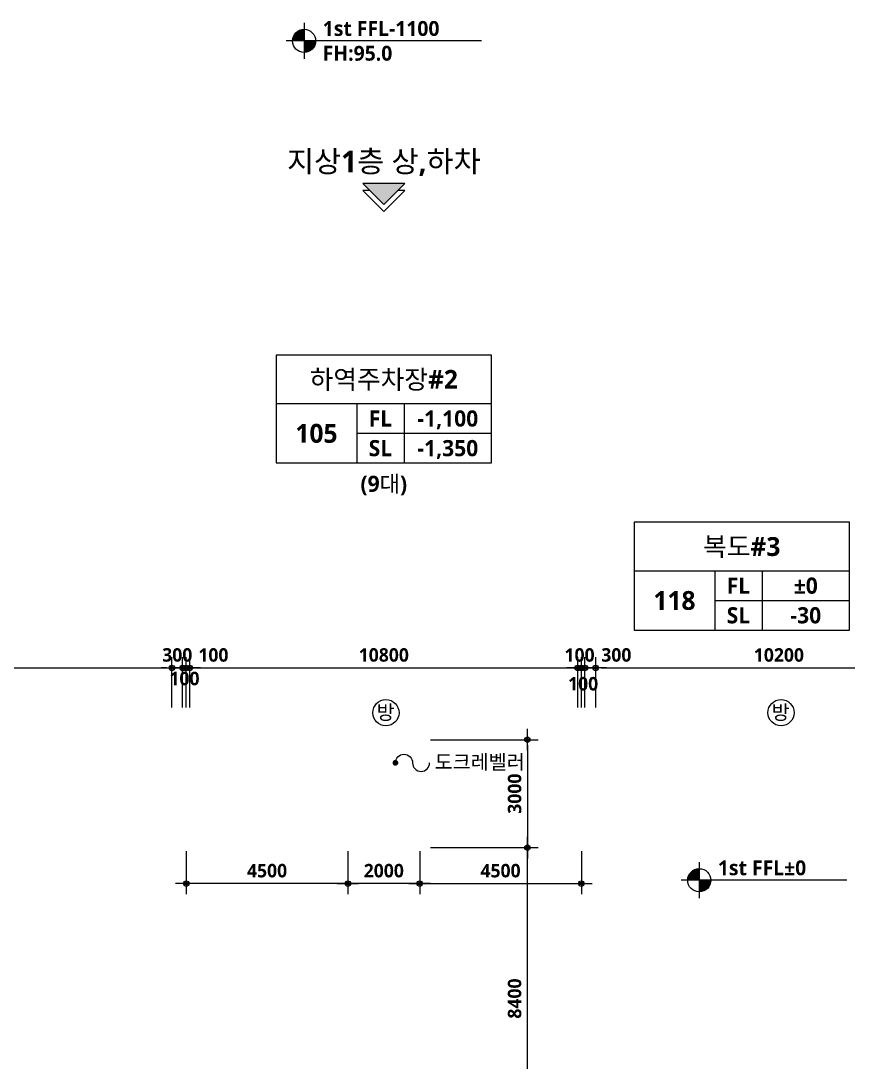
# Model space of a CAD drawing. Header units: millimetres. Extents: x -63924 to 190228206, y 0 to 456875599.
# Drawn here: x 113024 to 136059, y 315280 to 344250 of the extents above; entities that cross this region are included whole.
import ezdxf
from ezdxf.enums import TextEntityAlignment as Align

# ---------------------------------------------------------------- set-up
doc = ezdxf.new("R2010")
doc.units = ezdxf.units.MM
doc.header["$LTSCALE"] = 150
doc.header["$MEASUREMENT"] = 0
doc.header["$PDSIZE"] = -10
doc.layers.get('0').update_dxf_attribs({"linetype": 'CONTINUOUS'})
doc.layers.get('Defpoints').update_dxf_attribs({"color": 153, "linetype": 'CONTINUOUS'})
for name, color, linetype in [('A-ANNO-DIM', 4, 'CONTINUOUS'), ('A-ANNO-ENT', 1, 'CONTINUOUS'), ('A-ANNO-GRA1', 7, 'CONTINUOUS'), ('A-ANNO-LEAD', 4, 'CONTINUOUS'), ('A-ANNO-PONT', 7, 'CONTINUOUS'), ('A-ANNO-SYMB', 7, 'CONTINUOUS'), ('A-ANNO-TEXT1', 7, 'CONTINUOUS'), ('A-ANNO-TEXT2', 3, 'CONTINUOUS'), ('A-ANNO-TITL', 7, 'CONTINUOUS')]:
    doc.layers.add(name, color=color, linetype=linetype)
doc.styles.add('2020음성 1차', font='')
doc.styles.add('SH_나눔', font='')
doc.styles.add('SH_대대리576', font='')
doc.styles.add('SH_진천_나눔', font='')
doc.styles.get('2020음성 1차').set_extended_font_data('NanumGothic', bold=True)
doc.styles.get('SH_나눔').set_extended_font_data('NanumGothic', bold=True)
doc.styles.get('SH_대대리576').set_extended_font_data('NanumGothic', bold=True)
doc.styles.get('SH_진천_나눔').set_extended_font_data('NanumGothic', bold=True)
doc.dimstyles.new('SHP300내부', dxfattribs={"dimscale": 150, "dimtxt": 2.5, "dimasz": 1, "dimexe": 2, "dimexo": 2, "dimgap": 1, "dimtad": 1, "dimdec": 0, "dimzin": 0, "dimdsep": 46, "dimtxsty": 'SH_대대리576', "dimblk": 'DIMDOT', "dimcen": 0.09, "dimclrd": 256, "dimclre": 256, "dimclrt": 3, "dimadec": 0, "dimazin": 1, "dimtfac": 1, "dimtdec": 0, "dimtix": 1, "dimtmove": 2, "dimatfit": 0, "dimldrblk": 'DIMDOT', "dimfxl": 1, "dimtolj": 1, "dimtzin": 0, "dimlwd": -1, "dimlwe": -1, "dimarcsym": 0})

# ---------------------------------------------------------------- blocks, each defined once
blk = doc.blocks.new('DIMDOT')
at = {"color": 0}
blk.add_line((-2, 0), (2, 0), dxfattribs=at)
for radius in [0.5, 0.25]:
    blk.add_circle((0, 0), radius, dxfattribs=at)
blk = doc.blocks.new('*D216')
at = {"layer": 'A-ANNO-DIM', "transparency": 16777216}
for p, q in [((122130, 321150), (122130, 319950)), ((124130, 321150), (124130, 319950)), ((123980, 320250), (122280, 320250))]:
    blk.add_line(p, q, dxfattribs=at)
at = {"layer": 'Defpoints', "color": 0, "transparency": 16777216}
for p in [(122130, 321450), (124130, 321450), (122130, 320250)]:
    blk.add_point(p, dxfattribs=at)
at = {"layer": 'A-ANNO-DIM', "linetype": 'ByBlock', "transparency": 16777216, "xscale": 150, "yscale": 150, "zscale": 150, "rotation": 180}
blk.add_blockref('DIMDOT', (122130, 320250), dxfattribs=at)
at = {"layer": 'A-ANNO-DIM', "linetype": 'ByBlock', "transparency": 16777216, "xscale": 150, "yscale": 150, "zscale": 150}
blk.add_blockref('DIMDOT', (124130, 320250), dxfattribs=at)
at = {"layer": 'A-ANNO-DIM', "color": 3, "transparency": 16777216, "insert": (123130, 320606), "char_height": 375, "attachment_point": 5, "style": 'SH_대대리576'}
blk.add_mtext('\\A1;2000', dxfattribs=at)
blk = doc.blocks.new('*D217')
at = {"layer": 'A-ANNO-DIM', "transparency": 16777216}
for p, q in [((124130, 321150), (124130, 319950)), ((128630, 321150), (128630, 319950)), ((124280, 320250), (128480, 320250))]:
    blk.add_line(p, q, dxfattribs=at)
at = {"layer": 'Defpoints', "color": 0, "transparency": 16777216}
for p in [(124130, 321450), (128630, 321450), (128630, 320250)]:
    blk.add_point(p, dxfattribs=at)
at = {"layer": 'A-ANNO-DIM', "linetype": 'ByBlock', "transparency": 16777216, "xscale": 150, "yscale": 150, "zscale": 150, "rotation": 180}
blk.add_blockref('DIMDOT', (124130, 320250), dxfattribs=at)
at = {"layer": 'A-ANNO-DIM', "linetype": 'ByBlock', "transparency": 16777216, "xscale": 150, "yscale": 150, "zscale": 150}
blk.add_blockref('DIMDOT', (128630, 320250), dxfattribs=at)
at = {"layer": 'A-ANNO-DIM', "color": 3, "transparency": 16777216, "insert": (126380, 320606), "char_height": 375, "attachment_point": 5, "style": 'SH_대대리576'}
blk.add_mtext('\\A1;4500', dxfattribs=at)
blk = doc.blocks.new('*D218')
at = {"layer": 'A-ANNO-DIM', "transparency": 16777216}
for p, q in [((124430, 324250), (127430, 324250)), ((127130, 324100), (127130, 321400)), ((124430, 321250), (127430, 321250))]:
    blk.add_line(p, q, dxfattribs=at)
at = {"layer": 'Defpoints', "color": 0, "transparency": 16777216}
for p in [(124130, 324250), (124130, 321250), (127130, 321250)]:
    blk.add_point(p, dxfattribs=at)
at = {"layer": 'A-ANNO-DIM', "linetype": 'ByBlock', "transparency": 16777216, "xscale": 150, "yscale": 150, "zscale": 150}
for p, rotation in [((127130, 324250), 90), ((127130, 321250), 270)]:
    blk.add_blockref('DIMDOT', p, dxfattribs=dict(at, rotation=rotation))
at = {"layer": 'A-ANNO-DIM', "color": 3, "transparency": 16777216, "insert": (126773, 322750), "char_height": 375, "attachment_point": 5, "rotation": 90, "style": 'SH_대대리576'}
blk.add_mtext('\\A1;3000', dxfattribs=at)
blk = doc.blocks.new('*D219')
at = {"layer": 'A-ANNO-DIM', "transparency": 16777216}
for p, q in [((117630, 321150), (117630, 319950)), ((122130, 321150), (122130, 319950)), ((121980, 320250), (117780, 320250))]:
    blk.add_line(p, q, dxfattribs=at)
at = {"layer": 'Defpoints', "color": 0, "transparency": 16777216}
for p in [(117630, 321450), (122130, 321450), (117630, 320250)]:
    blk.add_point(p, dxfattribs=at)
at = {"layer": 'A-ANNO-DIM', "linetype": 'ByBlock', "transparency": 16777216, "xscale": 150, "yscale": 150, "zscale": 150, "rotation": 180}
blk.add_blockref('DIMDOT', (117630, 320250), dxfattribs=at)
at = {"layer": 'A-ANNO-DIM', "linetype": 'ByBlock', "transparency": 16777216, "xscale": 150, "yscale": 150, "zscale": 150}
blk.add_blockref('DIMDOT', (122130, 320250), dxfattribs=at)
at = {"layer": 'A-ANNO-DIM', "color": 3, "transparency": 16777216, "insert": (119880, 320606), "char_height": 375, "attachment_point": 5, "style": 'SH_대대리576'}
blk.add_mtext('\\A1;4500', dxfattribs=at)
blk = doc.blocks.new('*D220')
at = {"layer": 'A-ANNO-DIM', "transparency": 16777216}
for p, q in [((124430, 321250), (127430, 321250)), ((127130, 313000), (127130, 321100)), ((124430, 312850), (127430, 312850))]:
    blk.add_line(p, q, dxfattribs=at)
at = {"layer": 'Defpoints', "color": 0, "transparency": 16777216}
for p in [(124130, 321250), (127130, 321250), (124130, 312850)]:
    blk.add_point(p, dxfattribs=at)
at = {"layer": 'A-ANNO-DIM', "linetype": 'ByBlock', "transparency": 16777216, "xscale": 150, "yscale": 150, "zscale": 150}
for p, rotation in [((127130, 321250), 90), ((127130, 312850), 270)]:
    blk.add_blockref('DIMDOT', p, dxfattribs=dict(at, rotation=rotation))
at = {"layer": 'A-ANNO-DIM', "color": 3, "transparency": 16777216, "insert": (126773, 317050), "char_height": 375, "attachment_point": 5, "rotation": 90, "style": 'SH_대대리576'}
blk.add_mtext('\\A1;8400', dxfattribs=at)
blk = doc.blocks.new('*D221')
at = {"layer": 'A-ANNO-DIM', "transparency": 16777216}
for p, q in [((107030, 325150), (107030, 326550)), ((117230, 325150), (117230, 326550)), ((107180, 326250), (117080, 326250))]:
    blk.add_line(p, q, dxfattribs=at)
at = {"layer": 'Defpoints', "color": 0, "transparency": 16777216}
for p in [(117230, 326250), (107030, 324850), (117230, 324850)]:
    blk.add_point(p, dxfattribs=at)
at = {"layer": 'A-ANNO-DIM', "linetype": 'ByBlock', "transparency": 16777216, "xscale": 150, "yscale": 150, "zscale": 150, "rotation": 180}
blk.add_blockref('DIMDOT', (107030, 326250), dxfattribs=at)
at = {"layer": 'A-ANNO-DIM', "linetype": 'ByBlock', "transparency": 16777216, "xscale": 150, "yscale": 150, "zscale": 150}
blk.add_blockref('DIMDOT', (117230, 326250), dxfattribs=at)
at = {"layer": 'A-ANNO-DIM', "color": 3, "transparency": 16777216, "insert": (112130, 326606), "char_height": 375, "attachment_point": 5, "style": 'SH_대대리576'}
blk.add_mtext('\\A1;10200', dxfattribs=at)
blk = doc.blocks.new('G$CE9562CCE')
at = {"layer": 'A-ANNO-PONT'}
for points in [[(1814, 2981, 0.4142136), (648, 1814), (1814, 1814)], [(1814, 648, 0.4142136), (2981, 1814), (1814, 1814)]]:
    blk.add_hatch(color=256, dxfattribs=at).paths.add_polyline_path(points)
for p, q in [((1814, 3629), (1814, 0)), ((19728, 1814), (0, 1814))]:
    blk.add_line(p, q, dxfattribs=at)
blk.add_circle((1814, 1814), 1166, dxfattribs=at)
at = {"style": 'SH_대대리576'}
blk.add_attdef('레벨', (3696, 2314), '', height=1500, dxfattribs=at)
blk = doc.blocks.new('G$CF757CB8B')
at = {"layer": 'A-ANNO-PONT'}
for points in [[(1814, 2981, 0.4142136), (648, 1814), (1814, 1814)], [(1814, 648, 0.4142136), (2981, 1814), (1814, 1814)]]:
    blk.add_hatch(color=256, dxfattribs=at).paths.add_polyline_path(points)
for p, q in [((1814, 3629), (1814, 0)), ((16728, 1814), (0, 1814))]:
    blk.add_line(p, q, dxfattribs=at)
blk.add_circle((1814, 1814), 1166, dxfattribs=at)
at = {"style": 'SH_대대리576'}
blk.add_attdef('레벨', (3696, 2314), '', height=1500, dxfattribs=at)
blk = doc.blocks.new('G$C9D92D8A7')
at = {"layer": 'A-ANNO-GRA1'}
for p, q in [((0, 11), (40, 11)), ((15, 11), (15, 0)), ((23.75, 11), (23.75, 0)), ((15, 5.5), (40, 5.5))]:
    blk.add_line(p, q, dxfattribs=at)
blk.add_lwpolyline([(0, 20), (0, 0), (40, 0), (40, 20)], close=True, dxfattribs=at)
at = {"style": '2020음성 1차'}
for tag, height, p in [('실명', 3.5, (20, 15.5)), ('마감레벨', 3, (31.875, 8.25)), ('실번호', 3.5, (7.5, 5.5)), ('구조레벨', 3, (31.875, 2.75))]:
    blk.add_attdef(tag, text='', height=height, dxfattribs=at).set_placement(p, align=Align.MIDDLE_CENTER)
at = {"layer": 'A-ANNO-TEXT1', "style": 'SH_나눔'}
for s, p in [('FL', (19.375, 8.25)), ('SL', (19.375, 2.75))]:
    blk.add_text(s, height=3, dxfattribs=at).set_placement(p, align=Align.MIDDLE)
blk = doc.blocks.new('방화스크린 TEXT100')
at = {"layer": 'A-ANNO-SYMB'}
blk.add_circle((0, 0), 243, dxfattribs=at)
at = {"layer": 'A-ANNO-TITL', "style": '2020음성 1차'}
blk.add_text('방', height=267, dxfattribs=at).set_placement((-7, 7), align=Align.MIDDLE_CENTER)
blk = doc.blocks.new('*D1905')
at = {"layer": 'A-ANNO-DIM', "transparency": 16777216}
for p, q in [((117230, 325150), (117230, 326550)), ((117530, 325150), (117530, 326550)), ((117080, 326250), (116930, 326250)), ((117530, 326250), (117230, 326250)), ((117680, 326250), (117830, 326250))]:
    blk.add_line(p, q, dxfattribs=at)
at = {"layer": 'Defpoints', "color": 0, "transparency": 16777216}
for p in [(117230, 326250), (117230, 324850), (117530, 324850)]:
    blk.add_point(p, dxfattribs=at)
at = {"layer": 'A-ANNO-DIM', "linetype": 'ByBlock', "transparency": 16777216, "xscale": 150, "yscale": 150, "zscale": 150}
blk.add_blockref('DIMDOT', (117230, 326250), dxfattribs=at)
at = {"layer": 'A-ANNO-DIM', "linetype": 'ByBlock', "transparency": 16777216, "xscale": 150, "yscale": 150, "zscale": 150, "rotation": 180}
blk.add_blockref('DIMDOT', (117530, 326250), dxfattribs=at)
at = {"layer": 'A-ANNO-DIM', "color": 3, "transparency": 16777216, "insert": (117380, 326607), "char_height": 375, "attachment_point": 5, "style": 'SH_대대리576'}
blk.add_mtext('\\A1;300', dxfattribs=at)
blk = doc.blocks.new('*D1906')
at = {"layer": 'A-ANNO-DIM', "transparency": 16777216}
for p, q in [((117530, 325150), (117530, 326550)), ((117630, 325150), (117630, 326550)), ((117380, 326250), (117230, 326250)), ((117530, 326250), (117630, 326250)), ((117780, 326250), (117930, 326250))]:
    blk.add_line(p, q, dxfattribs=at)
at = {"layer": 'Defpoints', "color": 0, "transparency": 16777216}
for p in [(117630, 326250), (117530, 324850), (117630, 324850)]:
    blk.add_point(p, dxfattribs=at)
at = {"layer": 'A-ANNO-DIM', "linetype": 'ByBlock', "transparency": 16777216, "xscale": 150, "yscale": 150, "zscale": 150}
blk.add_blockref('DIMDOT', (117530, 326250), dxfattribs=at)
at = {"layer": 'A-ANNO-DIM', "linetype": 'ByBlock', "transparency": 16777216, "xscale": 150, "yscale": 150, "zscale": 150, "rotation": 180}
blk.add_blockref('DIMDOT', (117630, 326250), dxfattribs=at)
at = {"layer": 'A-ANNO-DIM', "color": 3, "transparency": 16777216, "insert": (117580, 325952), "char_height": 375, "attachment_point": 5, "style": 'SH_대대리576'}
blk.add_mtext('\\A1;100', dxfattribs=at)
blk = doc.blocks.new('*D1907')
at = {"layer": 'A-ANNO-DIM', "transparency": 16777216}
for p, q in [((117630, 325150), (117630, 326550)), ((117730, 325150), (117730, 326550)), ((117480, 326250), (117330, 326250)), ((117730, 326250), (117630, 326250)), ((117880, 326250), (118030, 326250))]:
    blk.add_line(p, q, dxfattribs=at)
at = {"layer": 'Defpoints', "color": 0, "transparency": 16777216}
for p in [(117630, 326250), (117630, 324850), (117730, 324850)]:
    blk.add_point(p, dxfattribs=at)
at = {"layer": 'A-ANNO-DIM', "linetype": 'ByBlock', "transparency": 16777216, "xscale": 150, "yscale": 150, "zscale": 150}
blk.add_blockref('DIMDOT', (117630, 326250), dxfattribs=at)
at = {"layer": 'A-ANNO-DIM', "linetype": 'ByBlock', "transparency": 16777216, "xscale": 150, "yscale": 150, "zscale": 150, "rotation": 180}
blk.add_blockref('DIMDOT', (117730, 326250), dxfattribs=at)
at = {"layer": 'A-ANNO-DIM', "color": 3, "transparency": 16777216, "insert": (118386, 326606), "char_height": 375, "attachment_point": 5, "style": 'SH_대대리576'}
blk.add_mtext('\\A1;100', dxfattribs=at)
blk = doc.blocks.new('*D1908')
at = {"layer": 'A-ANNO-DIM', "transparency": 16777216}
for p, q in [((117730, 325150), (117730, 326550)), ((128530, 325150), (128530, 326550)), ((117880, 326250), (128380, 326250))]:
    blk.add_line(p, q, dxfattribs=at)
at = {"layer": 'Defpoints', "color": 0, "transparency": 16777216}
for p in [(128530, 326250), (117730, 324850), (128530, 324850)]:
    blk.add_point(p, dxfattribs=at)
at = {"layer": 'A-ANNO-DIM', "linetype": 'ByBlock', "transparency": 16777216, "xscale": 150, "yscale": 150, "zscale": 150, "rotation": 180}
blk.add_blockref('DIMDOT', (117730, 326250), dxfattribs=at)
at = {"layer": 'A-ANNO-DIM', "linetype": 'ByBlock', "transparency": 16777216, "xscale": 150, "yscale": 150, "zscale": 150}
blk.add_blockref('DIMDOT', (128530, 326250), dxfattribs=at)
at = {"layer": 'A-ANNO-DIM', "color": 3, "transparency": 16777216, "insert": (123130, 326607), "char_height": 375, "attachment_point": 5, "style": 'SH_대대리576'}
blk.add_mtext('\\A1;10800', dxfattribs=at)
blk = doc.blocks.new('*D1909')
at = {"layer": 'A-ANNO-DIM', "transparency": 16777216}
for p, q in [((128530, 325150), (128530, 326550)), ((128630, 325150), (128630, 326550)), ((128380, 326250), (128230, 326250)), ((128630, 326250), (128530, 326250)), ((128780, 326250), (128930, 326250))]:
    blk.add_line(p, q, dxfattribs=at)
at = {"layer": 'Defpoints', "color": 0, "transparency": 16777216}
for p in [(128530, 326250), (128530, 324850), (128630, 324850)]:
    blk.add_point(p, dxfattribs=at)
at = {"layer": 'A-ANNO-DIM', "linetype": 'ByBlock', "transparency": 16777216, "xscale": 150, "yscale": 150, "zscale": 150}
blk.add_blockref('DIMDOT', (128530, 326250), dxfattribs=at)
at = {"layer": 'A-ANNO-DIM', "linetype": 'ByBlock', "transparency": 16777216, "xscale": 150, "yscale": 150, "zscale": 150, "rotation": 180}
blk.add_blockref('DIMDOT', (128630, 326250), dxfattribs=at)
at = {"layer": 'A-ANNO-DIM', "color": 3, "transparency": 16777216, "insert": (128580, 326606), "char_height": 375, "attachment_point": 5, "style": 'SH_대대리576'}
blk.add_mtext('\\A1;100', dxfattribs=at)
blk = doc.blocks.new('*D1910')
at = {"layer": 'A-ANNO-DIM', "transparency": 16777216}
for p, q in [((128630, 325150), (128630, 326550)), ((128730, 325150), (128730, 326550)), ((128480, 326250), (128330, 326250)), ((128630, 326250), (128730, 326250)), ((128880, 326250), (129030, 326250))]:
    blk.add_line(p, q, dxfattribs=at)
at = {"layer": 'Defpoints', "color": 0, "transparency": 16777216}
for p in [(128730, 326250), (128630, 324850), (128730, 324850)]:
    blk.add_point(p, dxfattribs=at)
at = {"layer": 'A-ANNO-DIM', "linetype": 'ByBlock', "transparency": 16777216, "xscale": 150, "yscale": 150, "zscale": 150}
blk.add_blockref('DIMDOT', (128630, 326250), dxfattribs=at)
at = {"layer": 'A-ANNO-DIM', "linetype": 'ByBlock', "transparency": 16777216, "xscale": 150, "yscale": 150, "zscale": 150, "rotation": 180}
blk.add_blockref('DIMDOT', (128730, 326250), dxfattribs=at)
at = {"layer": 'A-ANNO-DIM', "color": 3, "transparency": 16777216, "insert": (128680, 325806), "char_height": 375, "attachment_point": 5, "style": 'SH_대대리576'}
blk.add_mtext('\\A1;100', dxfattribs=at)
blk = doc.blocks.new('*D1911')
at = {"layer": 'A-ANNO-DIM', "transparency": 16777216}
for p, q in [((128730, 325150), (128730, 326550)), ((129030, 325150), (129030, 326550)), ((128580, 326250), (128430, 326250)), ((129030, 326250), (128730, 326250)), ((129180, 326250), (129330, 326250))]:
    blk.add_line(p, q, dxfattribs=at)
at = {"layer": 'Defpoints', "color": 0, "transparency": 16777216}
for p in [(128730, 326250), (128730, 324850), (129030, 324850)]:
    blk.add_point(p, dxfattribs=at)
at = {"layer": 'A-ANNO-DIM', "linetype": 'ByBlock', "transparency": 16777216, "xscale": 150, "yscale": 150, "zscale": 150}
blk.add_blockref('DIMDOT', (128730, 326250), dxfattribs=at)
at = {"layer": 'A-ANNO-DIM', "linetype": 'ByBlock', "transparency": 16777216, "xscale": 150, "yscale": 150, "zscale": 150, "rotation": 180}
blk.add_blockref('DIMDOT', (129030, 326250), dxfattribs=at)
at = {"layer": 'A-ANNO-DIM', "color": 3, "transparency": 16777216, "insert": (129605, 326607), "char_height": 375, "attachment_point": 5, "style": 'SH_대대리576'}
blk.add_mtext('\\A1;300', dxfattribs=at)
blk = doc.blocks.new('*D1912')
at = {"layer": 'A-ANNO-DIM', "transparency": 16777216}
for p, q in [((129030, 325150), (129030, 326550)), ((139230, 325150), (139230, 326550)), ((129180, 326250), (139080, 326250))]:
    blk.add_line(p, q, dxfattribs=at)
at = {"layer": 'Defpoints', "color": 0, "transparency": 16777216}
for p in [(139230, 326250), (129030, 324850), (139230, 324850)]:
    blk.add_point(p, dxfattribs=at)
at = {"layer": 'A-ANNO-DIM', "linetype": 'ByBlock', "transparency": 16777216, "xscale": 150, "yscale": 150, "zscale": 150, "rotation": 180}
blk.add_blockref('DIMDOT', (129030, 326250), dxfattribs=at)
at = {"layer": 'A-ANNO-DIM', "linetype": 'ByBlock', "transparency": 16777216, "xscale": 150, "yscale": 150, "zscale": 150}
blk.add_blockref('DIMDOT', (139230, 326250), dxfattribs=at)
at = {"layer": 'A-ANNO-DIM', "color": 3, "transparency": 16777216, "insert": (134130, 326606), "char_height": 375, "attachment_point": 5, "style": 'SH_대대리576'}
blk.add_mtext('\\A1;10200', dxfattribs=at)

msp = doc.modelspace()

# ---------------------------------------------------------------- hatches: boundary and pattern name
at = {"layer": 'A-ANNO-ENT'}
msp.add_hatch(color=256, dxfattribs=at).paths.add_polyline_path([(122550.3, 339725.3), (123711.9, 339723.5), (123130.3, 339143.6)])

# ---------------------------------------------------------------- linework, layer by layer
msp.add_lwpolyline([(122743.7, 339531.4), (122550.1, 339531.7), (123130, 338950), (123711.7, 339529.9), (123518.1, 339530.2)], dxfattribs=at)
msp.add_lwpolyline([(123711.9, 339723.5), (122550.3, 339725.3), (123130.3, 339143.6)], close=True, dxfattribs=at)
at = {"layer": 'A-ANNO-LEAD', "const_width": 79.4}
msp.add_lwpolyline([(123413.7, 323607.8, 1), (123493.1, 323607.8, 1)], format="xyb", close=True, dxfattribs=at)
at = {"layer": 'A-ANNO-LEAD'}
msp.add_lwpolyline([(123453.4, 323607.8, -1), (123929.6, 323607.8, 0.4142136), (124167.7, 323369.7, 0.4142136), (124405.8, 323607.8, 0.4142136)], format="xyb", dxfattribs=at)

# ---------------------------------------------------------------- block references
ref = msp.add_blockref('G$CE9562CCE', (120411.8, 343192.7), dxfattribs=dict(xscale=0.2755731922390698, yscale=0.2755731922390698, zscale=0.2755731922390698))
ref.add_attrib('레벨', '1st FFL-1100', (121430.3, 343830.5, 74616), dxfattribs={"height": 413.36, "style": 'SH_대대리576'})
at = {"xscale": 1.5, "yscale": 1.5, "zscale": 1.5}
for p in [(123189.1, 325002), (134189.1, 325002)]:
    msp.add_blockref('방화스크린 TEXT100', p, dxfattribs=at)
ref = msp.add_blockref('G$CF757CB8B', (131411.8, 319841.8), dxfattribs=dict(xscale=0.2755731922390698, yscale=0.2755731922390698, zscale=0.2755731922390698))
ref.add_attrib('레벨', '1st FFL%%P0', (132430.3, 320479.6, -28384), dxfattribs={"height": 413.36, "style": 'SH_대대리576'})
at = {"layer": 'A-ANNO-TEXT1'}
ref = msp.add_blockref('G$C9D92D8A7', (120130, 331950), dxfattribs=dict(at, xscale=150, yscale=150, zscale=150))
ref.add_attrib('실명', '하역주차장#2', dxfattribs={"layer": 'A-ANNO-TEXT2', "height": 525, "style": '2020음성 1차'}).set_placement((123130, 334275), align=Align.MIDDLE_CENTER)
ref.add_attrib('실번호', '105', dxfattribs={"layer": 'A-ANNO-TEXT2', "height": 525, "style": '2020음성 1차'}).set_placement((121255, 332775), align=Align.MIDDLE_CENTER)
ref.add_attrib('마감레벨', '-1,100', dxfattribs={"height": 450, "style": '2020음성 1차'}).set_placement((124911.2, 333187.5), align=Align.MIDDLE_CENTER)
ref.add_attrib('구조레벨', '-1,350', dxfattribs={"height": 450, "style": '2020음성 1차'}).set_placement((124911.2, 332362.5), align=Align.MIDDLE_CENTER)
ref = msp.add_blockref('G$C9D92D8A7', (130097.2, 327300), dxfattribs=dict(at, xscale=150, yscale=150, zscale=150))
ref.add_attrib('실명', '복도#3', dxfattribs={"layer": 'A-ANNO-TEXT2', "height": 525, "style": '2020음성 1차'}).set_placement((133097.2, 329625, 206000), align=Align.MIDDLE_CENTER)
ref.add_attrib('실번호', '118', dxfattribs={"layer": 'A-ANNO-TEXT2', "height": 525, "style": '2020음성 1차'}).set_placement((131222.2, 328125, 206000), align=Align.MIDDLE_CENTER)
ref.add_attrib('마감레벨', '%%p0', dxfattribs={"height": 450, "style": '2020음성 1차'}).set_placement((134878.5, 328537.5, 206000), align=Align.MIDDLE_CENTER)
ref.add_attrib('구조레벨', '-30', dxfattribs={"height": 450, "style": '2020음성 1차'}).set_placement((134878.5, 327712.5, 206000), align=Align.MIDDLE_CENTER)

# ---------------------------------------------------------------- texts
at = {"color": 1, "style": 'SH_대대리576'}
msp.add_text('FH:95.0', height=413, dxfattribs=at).set_placement((121430.3, 343348.4), align=Align.MIDDLE_LEFT)
at = {"layer": 'A-ANNO-TEXT1', "style": 'SH_진천_나눔'}
for s, height, p in [('지상1층 상,하차', 600, (123131.1, 340324.4)), ('(9대)', 450, (123130, 331350))]:
    msp.add_text(s, height=height, dxfattribs=at).set_placement(p, align=Align.MIDDLE)
at = {"layer": 'A-ANNO-TEXT1', "style": '2020음성 1차'}
msp.add_text(' 도크레벨러', height=400, dxfattribs=at).set_placement((124410, 323429.9))

# ---------------------------------------------------------------- dimensions: what is measured, and where the dimension line sits
at = {"layer": 'A-ANNO-DIM'}
for base, p1, p2, angle, picture, middle in [((117230, 326250), (107030, 324850), (117230, 324850), 180, '*D221', (112130, 326606.1)), ((117230, 326250), (117530, 324850), (117230, 324850), 0, '*D1905', (117380, 326606.9)), ((128530, 326250), (117730, 324850), (128530, 324850), 180, '*D1908', (123130, 326606.9)), ((128530, 326250), (128630, 324850), (128530, 324850), 0, '*D1909', (128580, 326605.6)), ((139230, 326250), (129030, 324850), (139230, 324850), 180, '*D1912', (134130, 326606.1)), ((127130, 321250), (124130, 324250), (124130, 321250), 90, '*D218', (126773.1, 322750)), ((128630, 320250), (124130, 321450), (128630, 321450), 180, '*D217', (126380, 320606.1)), ((127130, 321250), (124130, 312850), (124130, 321250), 270, '*D220', (126773.1, 317050))]:
    dim = msp.add_linear_dim(base=base, p1=p1, p2=p2, angle=angle, dimstyle='SHP300내부', dxfattribs=at)
    dim.commit()
    dim.dimension.update_dxf_attribs({"geometry": picture, "text_midpoint": middle})
for base, p1, p2, angle, picture, middle in [((117630, 326250), (117730, 324850), (117630, 324850), 0, '*D1907', (118386.4, 326605.6)), ((128730, 326250), (129030, 324850), (128730, 324850), 0, '*D1911', (129605.5, 326606.9)), ((117630, 326250), (117530, 324850), (117630, 324850), 180, '*D1906', (117580, 325951.9)), ((128730, 326250), (128630, 324850), (128730, 324850), 180, '*D1910', (128680, 325805.6))]:
    dim = msp.add_linear_dim(base=base, p1=p1, p2=p2, angle=angle, dimstyle='SHP300내부', dxfattribs=at)
    dim.commit()
    dim.dimension.update_dxf_attribs({"geometry": picture, "text_midpoint": middle, "dimtype": 160})
for base, p1, p2, picture, middle in [((117630, 320250), (122130, 321450), (117630, 321450), '*D219', (119880, 320606.1)), ((122130, 320250), (124130, 321450), (122130, 321450), '*D216', (123130, 320606.1))]:
    dim = msp.add_linear_dim(base=base, p1=p1, p2=p2, dimstyle='SHP300내부', dxfattribs=at)
    dim.commit()
    dim.dimension.update_dxf_attribs({"geometry": picture, "text_midpoint": middle})

doc.saveas('drawing.dxf')
